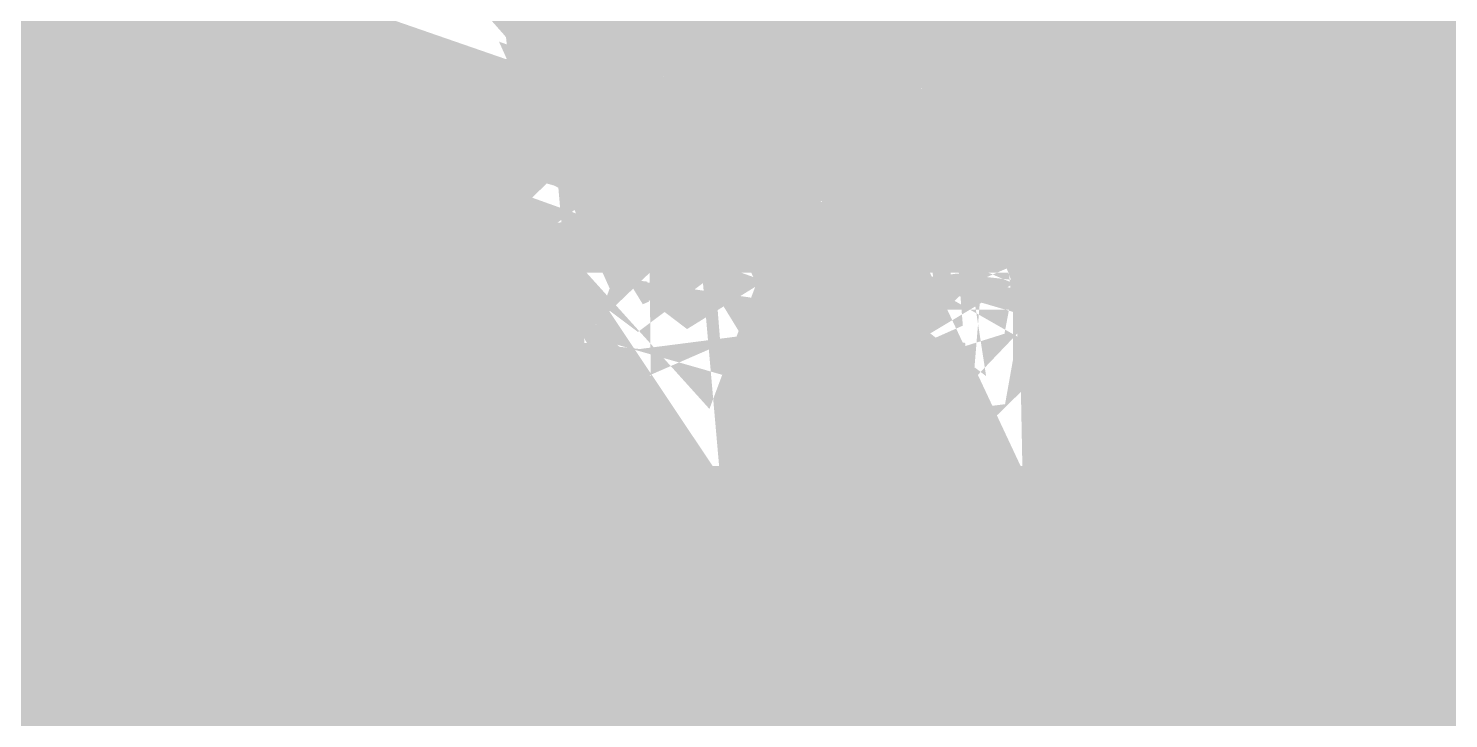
# Model space of a CAD drawing. Header units: millimetres. Extents: x -0.5 to 77.7, y -66.2 to -6.
# Drawn here: x 47.297 to 49.956, y -25.419 to -24.127 of the extents above; entities that cross this region are included whole.
import ezdxf

# ---------------------------------------------------------------- set-up
doc = ezdxf.new("R2010")
doc.units = ezdxf.units.MM
doc.header["$MEASUREMENT"] = 0
for name, color, linetype, true_color in [('Inner1', 7, 'Continuous', 0x999966), ('Inner2', 7, 'Continuous', 0x008000), ('Top-Silkscreen-Layer', 7, 'Continuous', 0xffcc00)]:
    doc.layers.add(name, color=color, linetype=linetype, true_color=true_color)

msp = doc.modelspace()

# ---------------------------------------------------------------- hatches: boundary and pattern name
at = {"layer": 'Inner1'}
msp.add_hatch(color=256, dxfattribs=at).paths.add_polyline_path([(77.239, -6.4542), (77.239, -65.682), (-0.0229, -65.682), (-0.0229, -6.4542)])
at = {"layer": 'Top-Silkscreen-Layer'}
for points in [[(48.4216, -24.1311), (48.4075, -24.1398), (48.4091, -24.1608), (48.4106, -24.1817), (48.4243, -24.1905), (48.4381, -24.1993), (48.4518, -24.1905), (48.4671, -24.1639), (48.4686, -24.1461), (48.4552, -24.134)], [(48.5218, -24.1309), (48.5081, -24.1394), (48.5081, -24.1615), (48.5081, -24.1836), (48.5238, -24.191), (48.5395, -24.1985), (48.5525, -24.1901), (48.5671, -24.1639), (48.5687, -24.146), (48.5539, -24.134)], [(48.9163, -24.1338), (48.9283, -24.1934), (48.941, -24.1971), (48.9546, -24.1849), (48.9544, -24.1364)], [(49.0181, -24.1314), (49.0073, -24.1885), (49.0529, -24.1957), (49.0681, -24.1828), (49.0681, -24.1645)], [(49.108, -24.1451), (49.1202, -24.19), (49.1347, -24.1979), (49.1477, -24.189), (49.1559, -24.1474), (49.1479, -24.1333), (49.1307, -24.1333), (49.1135, -24.1333)], [(49.2231, -24.1388), (49.2106, -24.1425), (49.2106, -24.1618), (49.2106, -24.1811), (49.2245, -24.1864), (49.2531, -24.1615)], [(49.3114, -24.1429), (49.3081, -24.1631), (49.3081, -24.1795), (49.3215, -24.1853), (49.351, -24.1534), (49.3479, -24.1391), (49.3313, -24.1391)], [(48.3189, -24.1425), (48.3244, -24.1896), (48.3383, -24.1992), (48.352, -24.1905), (48.3673, -24.165)], [(49.0192, -24.2436), (49.0241, -24.3125), (49.0376, -24.3176), (49.0529, -24.3047), (49.0533, -24.2491)], [(48.3218, -24.2542), (48.3131, -24.2771), (48.3131, -24.2941), (48.3261, -24.3009), (48.339, -24.3077), (48.3523, -24.2992), (48.3671, -24.2787)], [(48.4161, -24.2555), (48.4243, -24.3042), (48.4381, -24.3138), (48.4518, -24.3042), (48.4381, -24.248)], [(48.5168, -24.2542), (48.5209, -24.3033), (48.5337, -24.3129), (48.5509, -24.3035), (48.5681, -24.2941), (48.5681, -24.28)], [(48.9143, -24.2518), (48.9081, -24.2773), (48.9081, -24.2999), (48.9219, -24.306), (48.9356, -24.3121), (48.9481, -24.3043)], [(49.1145, -24.2526), (49.1099, -24.2984), (49.1521, -24.2985)], [(49.21, -24.2619), (49.209, -24.2835), (49.2106, -24.2968), (49.2294, -24.2985), (49.2482, -24.3003), (49.2512, -24.2914), (49.251, -24.2681), (49.2479, -24.2538), (49.2303, -24.2538)], [(49.31, -24.2619), (49.309, -24.2835), (49.3106, -24.2968), (49.3289, -24.2985), (49.3473, -24.3003), (49.3505, -24.2885), (49.3506, -24.2652), (49.3474, -24.2538), (49.3301, -24.2538)], [(48.3268, -24.3689), (48.3278, -24.4141), (48.3375, -24.4201), (48.3503, -24.4134), (48.352, -24.3716)], [(48.416, -24.3717), (48.4377, -24.4201), (48.4681, -24.3904)], [(48.5161, -24.3702), (48.5089, -24.3944), (48.5106, -24.4112), (48.5241, -24.4167), (48.5504, -24.4155), (48.5631, -24.4088), (48.5631, -24.3917)], [(48.9141, -24.3696), (48.9333, -24.4201), (48.9631, -24.3904)], [(49.0192, -24.3583), (49.0204, -24.4194), (49.035, -24.4275), (49.0478, -24.4193)], [(49.1143, -24.3693), (49.1081, -24.3927), (49.1081, -24.4089), (49.1219, -24.4149), (49.1506, -24.3879), (49.1506, -24.3656), (49.1356, -24.3639)], [(48.3321, -24.4816), (48.3326, -24.5305), (48.3581, -24.506)], [(48.4218, -24.4836), (48.4256, -24.5267), (48.4381, -24.5361), (48.4506, -24.5267)], [(48.5218, -24.4836), (48.5253, -24.5264), (48.5374, -24.5356), (48.5474, -24.5294), (48.5553, -24.4885)], [(48.9161, -24.4849), (48.9226, -24.5269), (48.9535, -24.5135)], [(49.0144, -24.4812), (49.016, -24.5313), (49.0581, -24.5061)], [(49.1135, -24.4911), (49.109, -24.5129), (49.1106, -24.5261), (49.1306, -24.5261), (49.1506, -24.5261), (49.1506, -24.5061), (49.1506, -24.486), (49.1352, -24.4843)], [(48.4217, -24.6014), (48.4472, -24.6431), (48.4587, -24.6381), (48.4572, -24.6194), (48.4556, -24.6007), (48.4404, -24.599)], [(48.5263, -24.5989), (48.5181, -24.6208), (48.5558, -24.6316)], [(48.924, -24.5984), (48.9125, -24.6035), (48.914, -24.6221), (48.9156, -24.6408), (48.9331, -24.6408), (48.9506, -24.6408), (48.9521, -24.6226), (48.9537, -24.6043), (48.9446, -24.5989)], [(49.0136, -24.6), (49.009, -24.6243), (49.0106, -24.6401), (49.0241, -24.6442), (49.0522, -24.6148), (49.0506, -24.595), (49.0352, -24.5932)], [(49.0167, -24.7161), (49.0131, -24.7363), (49.0131, -24.7524), (49.0257, -24.7561), (49.0521, -24.7302), (49.0506, -24.7154), (49.0354, -24.7137)]]:
    msp.add_hatch(color=256, dxfattribs=at).paths.add_polyline_path(points)

# ---------------------------------------------------------------- linework, layer by layer
at = {"layer": 'Inner2', "const_width": 0.4}
for points in [[(42.1641, -24.384), (51.9431, -24.384)], [(54.1021, -25.1461), (42.5451, -25.1461)]]:
    msp.add_lwpolyline(points, dxfattribs=at)
at = {"layer": 'Top-Silkscreen-Layer', "const_width": 0.254}
for points in [[(48.3195, -23.7892), (48.3384, -23.8638), (48.3575, -23.8638), (48.3653, -23.8511)], [(48.4167, -23.6689), (48.4505, -23.7525), (48.4593, -23.6687)], [(47.828, -23.8068), (47.8578, -23.841), (47.8581, -23.8065)], [(48.9142, -23.9053), (48.9048, -23.959), (48.9129, -23.9785), (48.9327, -23.9785), (48.9524, -23.9785), (48.963, -23.963)], [(47.8273, -23.9237), (47.8562, -23.9563), (47.8687, -23.9497), (47.8654, -23.9369)], [(48.8187, -23.9245), (48.8178, -23.9554), (48.8514, -23.9266)], [(49.0076, -24.0193), (49.0498, -24.0935), (49.0588, -24.0186)], [(48.4195, -24.0188), (48.4082, -24.0704), (48.4678, -24.0712)], [(49.0192, -24.3583), (49.0204, -24.4194), (49.035, -24.4275), (49.0478, -24.4193)], [(49.1231, -24.0112), (49.1294, -24.0932), (49.1681, -24.0502), (49.1353, -24.0076)], [(49.3071, -23.9185), (49.325, -23.9697), (49.3391, -23.9754), (49.3486, -23.962), (49.3303, -23.904), (49.3129, -23.904)], [(48.8209, -24.0371), (48.8243, -24.0698), (48.8531, -24.0511)], [(48.3162, -24.0261), (48.309, -24.0523), (48.3106, -24.0711), (48.3244, -24.0807), (48.3383, -24.0903), (48.352, -24.0815), (48.3656, -24.0728), (48.3672, -24.0531), (48.3689, -24.0335), (48.36, -24.0261), (48.3381, -24.0187)], [(48.5219, -24.0162), (48.5256, -24.0885), (48.5382, -24.0951), (48.5512, -24.0871), (48.5528, -24.0156)], [(48.9142, -24.0218), (48.9031, -24.0308), (48.9031, -24.0509), (48.9298, -24.0932), (48.9681, -24.0506), (48.9681, -24.0314), (48.9558, -24.0222)], [(49.2071, -24.0332), (49.2252, -24.0835), (49.2399, -24.0891), (49.249, -24.0762), (49.2303, -24.0187), (49.2129, -24.0187)], [(49.3234, -24.024), (49.3333, -24.075), (49.3506, -24.0731), (49.3521, -24.052), (49.3537, -24.0309), (49.3446, -24.0257)], [(49.0181, -24.1314), (49.0073, -24.1885), (49.0529, -24.1957), (49.0681, -24.1828), (49.0681, -24.1645)], [(48.3189, -24.1425), (48.3244, -24.1896), (48.3383, -24.1992), (48.352, -24.1905), (48.3673, -24.165)], [(48.9143, -24.2518), (48.9081, -24.2773), (48.9081, -24.2999), (48.9219, -24.306), (48.9356, -24.3121), (48.9481, -24.3043)], [(49.1145, -24.2526), (49.1099, -24.2984), (49.1521, -24.2985)], [(48.4218, -24.4836), (48.4256, -24.5267), (48.4381, -24.5361), (48.4506, -24.5267)], [(48.4216, -24.1311), (48.4075, -24.1398), (48.4091, -24.1608), (48.4106, -24.1817), (48.4243, -24.1905), (48.4381, -24.1993), (48.4518, -24.1905), (48.4671, -24.1639), (48.4686, -24.1461), (48.4552, -24.134)], [(48.5218, -24.1309), (48.5081, -24.1394), (48.5081, -24.1615), (48.5081, -24.1836), (48.5238, -24.191), (48.5395, -24.1985), (48.5525, -24.1901), (48.5671, -24.1639), (48.5687, -24.146), (48.5539, -24.134)], [(48.9163, -24.1338), (48.9283, -24.1934), (48.941, -24.1971), (48.9546, -24.1849), (48.9544, -24.1364)], [(49.108, -24.1451), (49.1202, -24.19), (49.1347, -24.1979), (49.1477, -24.189), (49.1559, -24.1474), (49.1479, -24.1333), (49.1307, -24.1333), (49.1135, -24.1333)], [(49.2231, -24.1388), (49.2106, -24.1425), (49.2106, -24.1618), (49.2106, -24.1811), (49.2245, -24.1864), (49.2531, -24.1615)], [(49.3114, -24.1429), (49.3081, -24.1631), (49.3081, -24.1795), (49.3215, -24.1853), (49.351, -24.1534), (49.3479, -24.1391), (49.3313, -24.1391)], [(48.5168, -24.2542), (48.5209, -24.3033), (48.5337, -24.3129), (48.5509, -24.3035), (48.5681, -24.2941), (48.5681, -24.28)], [(48.3218, -24.2542), (48.3131, -24.2771), (48.3131, -24.2941), (48.3261, -24.3009), (48.339, -24.3077), (48.3523, -24.2992), (48.3671, -24.2787)], [(48.4161, -24.2555), (48.4243, -24.3042), (48.4381, -24.3138), (48.4518, -24.3042), (48.4381, -24.248)], [(49.0192, -24.2436), (49.0241, -24.3125), (49.0376, -24.3176), (49.0529, -24.3047), (49.0533, -24.2491)], [(48.9141, -24.3696), (48.9333, -24.4201), (48.9631, -24.3904)], [(49.21, -24.2619), (49.209, -24.2835), (49.2106, -24.2968), (49.2294, -24.2985), (49.2482, -24.3003), (49.2512, -24.2914), (49.251, -24.2681), (49.2479, -24.2538), (49.2303, -24.2538)], [(49.31, -24.2619), (49.309, -24.2835), (49.3106, -24.2968), (49.3289, -24.2985), (49.3473, -24.3003), (49.3505, -24.2885), (49.3506, -24.2652), (49.3474, -24.2538), (49.3301, -24.2538)], [(48.416, -24.3717), (48.4377, -24.4201), (48.4681, -24.3904)], [(48.3321, -24.4816), (48.3326, -24.5305), (48.3581, -24.506)], [(48.9161, -24.4849), (48.9226, -24.5269), (48.9535, -24.5135)], [(48.5161, -24.3702), (48.5089, -24.3944), (48.5106, -24.4112), (48.5241, -24.4167), (48.5504, -24.4155), (48.5631, -24.4088), (48.5631, -24.3917)], [(48.3268, -24.3689), (48.3278, -24.4141), (48.3375, -24.4201), (48.3503, -24.4134), (48.352, -24.3716)], [(49.1143, -24.3693), (49.1081, -24.3927), (49.1081, -24.4089), (49.1219, -24.4149), (49.1506, -24.3879), (49.1506, -24.3656), (49.1356, -24.3639)], [(49.0144, -24.4812), (49.016, -24.5313), (49.0581, -24.5061)], [(48.5218, -24.4836), (48.5253, -24.5264), (48.5374, -24.5356), (48.5474, -24.5294), (48.5553, -24.4885)], [(48.5263, -24.5989), (48.5181, -24.6208), (48.5558, -24.6316)], [(49.1135, -24.4911), (49.109, -24.5129), (49.1106, -24.5261), (49.1306, -24.5261), (49.1506, -24.5261), (49.1506, -24.5061), (49.1506, -24.486), (49.1352, -24.4843)], [(48.4217, -24.6014), (48.4472, -24.6431), (48.4587, -24.6381), (48.4572, -24.6194), (48.4556, -24.6007), (48.4404, -24.599)], [(48.924, -24.5984), (48.9125, -24.6035), (48.914, -24.6221), (48.9156, -24.6408), (48.9331, -24.6408), (48.9506, -24.6408), (48.9521, -24.6226), (48.9537, -24.6043), (48.9446, -24.5989)], [(49.0136, -24.6), (49.009, -24.6243), (49.0106, -24.6401), (49.0241, -24.6442), (49.0522, -24.6148), (49.0506, -24.595), (49.0352, -24.5932)], [(49.0167, -24.7161), (49.0131, -24.7363), (49.0131, -24.7524), (49.0257, -24.7561), (49.0521, -24.7302), (49.0506, -24.7154), (49.0354, -24.7137)]]:
    msp.add_lwpolyline(points, close=True, dxfattribs=at)

doc.saveas('drawing.dxf')
